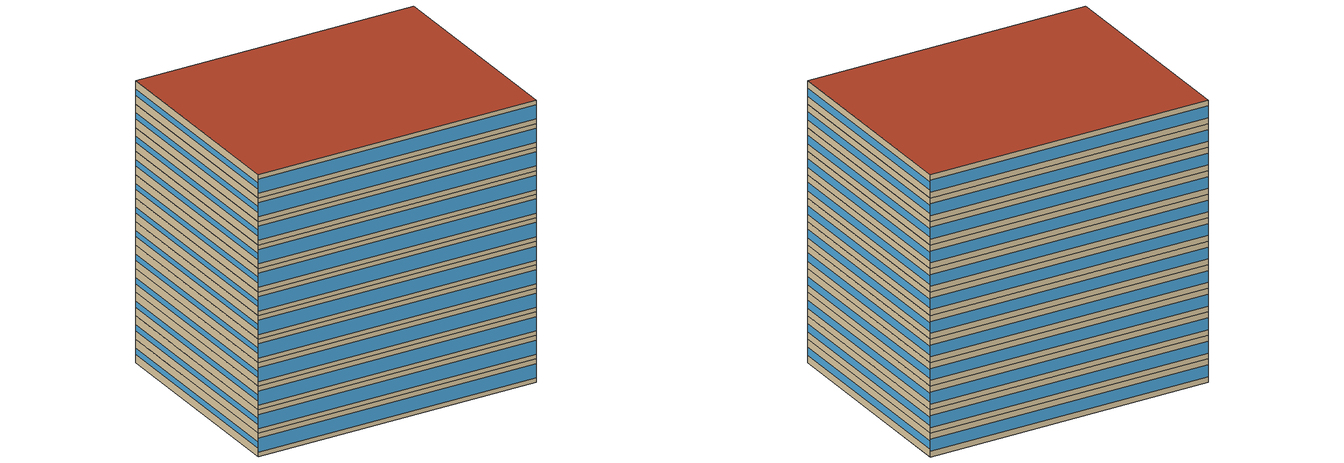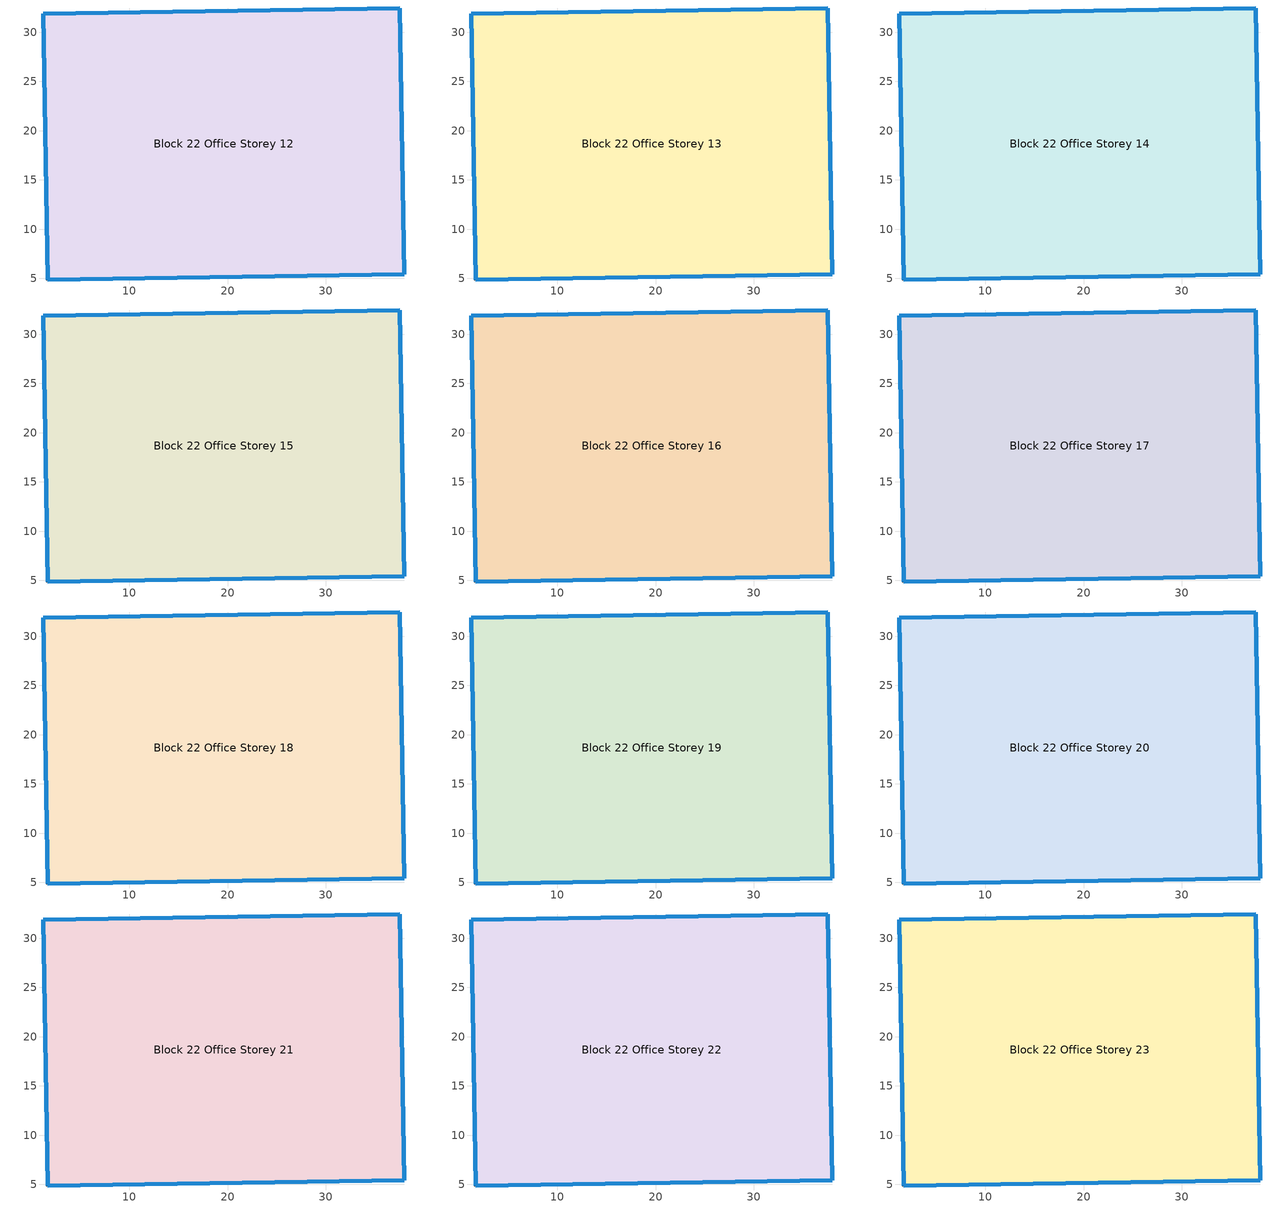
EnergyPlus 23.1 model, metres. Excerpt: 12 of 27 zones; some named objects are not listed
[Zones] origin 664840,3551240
Block 22 Office Storey 12
 floor outside (Project Floor): 37.51,32.47 37.95,5.42 1.71,4.83 1.27,31.88 z35.56
 wall outside (Project Wall): 1.71,4.83 37.95,5.42 37.51,32.47 1.27,31.88 1.71,4.83 z35.56:38.52
 window (Office_south_window_construction): 1.73,4.83 37.93,5.42 z36.15:37.93
 window (Office_east_window_construction): 37.95,5.43 37.51,32.45 z36.52:37.56
 window (Office_north_window_construction): 37.5,32.47 1.29,31.88 z36.3:37.78
 window (Office_west_window_construction): 1.27,31.87 1.71,4.84 z36.67:37.41
 roof outside (Project Ceiling): 37.95,5.42 37.51,32.47 1.27,31.88 1.71,4.83 z38.52
Block 22 Office Storey 13
 floor outside (Project Floor): 37.51,32.47 37.95,5.42 1.71,4.83 1.27,31.88 z38.52
 wall outside (Project Wall): 1.71,4.83 37.95,5.42 37.51,32.47 1.27,31.88 1.71,4.83 z38.52:41.48
 window (Office_south_window_construction): 1.73,4.83 37.93,5.42 z39.11:40.89
 window (Office_east_window_construction): 37.95,5.43 37.51,32.45 z39.48:40.52
 window (Office_north_window_construction): 37.5,32.47 1.29,31.88 z39.26:40.74
 window (Office_west_window_construction): 1.27,31.87 1.71,4.84 z39.63:40.37
 roof outside (Project Ceiling): 37.95,5.42 37.51,32.47 1.27,31.88 1.71,4.83 z41.48
Block 22 Office Storey 14
 floor outside (Project Floor): 37.51,32.47 37.95,5.42 1.71,4.83 1.27,31.88 z41.48
 wall outside (Project Wall): 1.71,4.83 37.95,5.42 37.51,32.47 1.27,31.88 1.71,4.83 z41.48:44.44
 window (Office_south_window_construction): 1.73,4.83 37.93,5.42 z42.07:43.85
 window (Office_east_window_construction): 37.95,5.43 37.51,32.45 z42.44:43.48
 window (Office_north_window_construction): 37.5,32.47 1.29,31.88 z42.22:43.7
 window (Office_west_window_construction): 1.27,31.87 1.71,4.84 z42.59:43.33
 roof outside (Project Ceiling): 37.95,5.42 37.51,32.47 1.27,31.88 1.71,4.83 z44.44
Block 22 Office Storey 15
 floor outside (Project Floor): 37.51,32.47 37.95,5.42 1.71,4.83 1.27,31.88 z44.44
 wall outside (Project Wall): 1.71,4.83 37.95,5.42 37.51,32.47 1.27,31.88 1.71,4.83 z44.44:47.41
 window (Office_south_window_construction): 1.73,4.83 37.93,5.42 z45.04:46.81
 window (Office_east_window_construction): 37.95,5.43 37.51,32.45 z45.41:46.44
 window (Office_north_window_construction): 37.5,32.47 1.29,31.88 z45.19:46.67
 window (Office_west_window_construction): 1.27,31.87 1.71,4.84 z45.56:46.3
 roof outside (Project Ceiling): 37.95,5.42 37.51,32.47 1.27,31.88 1.71,4.83 z47.41
Block 22 Office Storey 16
 floor outside (Project Floor): 37.51,32.47 37.95,5.42 1.71,4.83 1.27,31.88 z47.41
 wall outside (Project Wall): 1.71,4.83 37.95,5.42 37.51,32.47 1.27,31.88 1.71,4.83 z47.41:50.37
 window (Office_south_window_construction): 1.73,4.83 37.93,5.42 z48:49.78
 window (Office_east_window_construction): 37.95,5.43 37.51,32.45 z48.37:49.41
 window (Office_north_window_construction): 37.5,32.47 1.29,31.88 z48.15:49.63
 window (Office_west_window_construction): 1.27,31.87 1.71,4.84 z48.52:49.26
 roof outside (Project Ceiling): 37.95,5.42 37.51,32.47 1.27,31.88 1.71,4.83 z50.37
Block 22 Office Storey 17
 floor outside (Project Floor): 37.51,32.47 37.95,5.42 1.71,4.83 1.27,31.88 z50.37
 wall outside (Project Wall): 1.71,4.83 37.95,5.42 37.51,32.47 1.27,31.88 1.71,4.83 z50.37:53.33
 window (Office_south_window_construction): 1.73,4.83 37.93,5.42 z50.96:52.74
 window (Office_east_window_construction): 37.95,5.43 37.51,32.45 z51.33:52.37
 window (Office_north_window_construction): 37.5,32.47 1.29,31.88 z51.11:52.59
 window (Office_west_window_construction): 1.27,31.87 1.71,4.84 z51.48:52.22
 roof outside (Project Ceiling): 37.95,5.42 37.51,32.47 1.27,31.88 1.71,4.83 z53.33
Block 22 Office Storey 18
 floor outside (Project Floor): 37.51,32.47 37.95,5.42 1.71,4.83 1.27,31.88 z53.33
 wall outside (Project Wall): 1.71,4.83 37.95,5.42 37.51,32.47 1.27,31.88 1.71,4.83 z53.33:56.3
 window (Office_south_window_construction): 1.73,4.83 37.93,5.42 z53.93:55.7
 window (Office_east_window_construction): 37.95,5.43 37.51,32.45 z54.3:55.33
 window (Office_north_window_construction): 37.5,32.47 1.29,31.88 z54.07:55.56
 window (Office_west_window_construction): 1.27,31.87 1.71,4.84 z54.44:55.19
 roof outside (Project Ceiling): 37.95,5.42 37.51,32.47 1.27,31.88 1.71,4.83 z56.3
Block 22 Office Storey 19
 floor outside (Project Floor): 37.51,32.47 37.95,5.42 1.71,4.83 1.27,31.88 z56.3
 wall outside (Project Wall): 1.71,4.83 37.95,5.42 37.51,32.47 1.27,31.88 1.71,4.83 z56.3:59.26
 window (Office_south_window_construction): 1.73,4.83 37.93,5.42 z56.89:58.67
 window (Office_east_window_construction): 37.95,5.43 37.51,32.45 z57.26:58.3
 window (Office_north_window_construction): 37.5,32.47 1.29,31.88 z57.04:58.52
 window (Office_west_window_construction): 1.27,31.87 1.71,4.84 z57.41:58.15
 roof outside (Project Ceiling): 37.95,5.42 37.51,32.47 1.27,31.88 1.71,4.83 z59.26
Block 22 Office Storey 20
 floor outside (Project Floor): 37.51,32.47 37.95,5.42 1.71,4.83 1.27,31.88 z59.26
 wall outside (Project Wall): 1.71,4.83 37.95,5.42 37.51,32.47 1.27,31.88 1.71,4.83 z59.26:62.22
 window (Office_south_window_construction): 1.73,4.83 37.93,5.42 z59.85:61.63
 window (Office_east_window_construction): 37.95,5.43 37.51,32.45 z60.22:61.26
 window (Office_north_window_construction): 37.5,32.47 1.29,31.88 z60:61.48
 window (Office_west_window_construction): 1.27,31.87 1.71,4.84 z60.37:61.11
 roof outside (Project Ceiling): 37.95,5.42 37.51,32.47 1.27,31.88 1.71,4.83 z62.22
Block 22 Office Storey 21
 floor outside (Project Floor): 37.51,32.47 37.95,5.42 1.71,4.83 1.27,31.88 z62.22
 wall outside (Project Wall): 1.71,4.83 37.95,5.42 37.51,32.47 1.27,31.88 1.71,4.83 z62.22:65.19
 window (Office_south_window_construction): 1.73,4.83 37.93,5.42 z62.81:64.59
 window (Office_east_window_construction): 37.95,5.43 37.51,32.45 z63.19:64.22
 window (Office_north_window_construction): 37.5,32.47 1.29,31.88 z62.96:64.44
 window (Office_west_window_construction): 1.27,31.87 1.71,4.84 z63.33:64.07
 roof outside (Project Ceiling): 37.95,5.42 37.51,32.47 1.27,31.88 1.71,4.83 z65.19
Block 22 Office Storey 22
 floor outside (Project Floor): 37.51,32.47 37.95,5.42 1.71,4.83 1.27,31.88 z65.19
 wall outside (Project Wall): 1.71,4.83 37.95,5.42 37.51,32.47 1.27,31.88 1.71,4.83 z65.19:68.15
 window (Office_south_window_construction): 1.73,4.83 37.93,5.42 z65.78:67.56
 window (Office_east_window_construction): 37.95,5.43 37.51,32.45 z66.15:67.19
 window (Office_north_window_construction): 37.5,32.47 1.29,31.88 z65.93:67.41
 window (Office_west_window_construction): 1.27,31.87 1.71,4.84 z66.3:67.04
 roof outside (Project Ceiling): 37.95,5.42 37.51,32.47 1.27,31.88 1.71,4.83 z68.15
Block 22 Office Storey 23
 floor outside (Project Floor): 37.51,32.47 37.95,5.42 1.71,4.83 1.27,31.88 z68.15
 wall outside (Project Wall): 1.71,4.83 37.95,5.42 37.51,32.47 1.27,31.88 1.71,4.83 z68.15:71.11
 window (Office_south_window_construction): 1.73,4.83 37.93,5.42 z68.74:70.52
 window (Office_east_window_construction): 37.95,5.43 37.51,32.45 z69.11:70.15
 window (Office_north_window_construction): 37.5,32.47 1.29,31.88 z68.89:70.37
 window (Office_west_window_construction): 1.27,31.87 1.71,4.84 z69.26:70
 roof outside (Project Ceiling): 37.95,5.42 37.51,32.47 1.27,31.88 1.71,4.83 z71.11
[Building]
Building_1: North Axis=0; Terrain=City; Loads Convergence Tolerance Value=0.04; Temperature Convergence Tolerance Value=0.4; Solar Distribution=FullExterior; Maximum Number of Warmup Days=25; Minimum Number of Warmup Days=6
[Site:Location]
CHN Design_Conditions: Latitude=30; Longitude=114; Time Zone=8; Elevation=12
[SIZINGPERIOD:DESIGNDAY] Day of Month=21; DryBulb Temperature Range Modifier Type=DefaultMultipliers; Humidity Condition Type=Wetbulb; Barometric Pressure=101181; Rain Indicator=No; Snow Indicator=No; Daylight Saving Time Indicator=No; Sky Clearness=0; Begin Environment Reset Mode=FullResetAtBeginEnvironment
Name | Month | Day Type | Maximum DryBulb Temperature | Daily DryBulb Temperature Range | Wetbulb or DewPoint at Maximum DryBulb | Wind Speed | Wind Direction | Solar Model Indicator | ASHRAE Clear Sky Optical Depth for Beam Irradiance taub | ASHRAE Clear Sky Optical Depth for Diffuse Irradiance taud
Ann Htg 99.6% Condns DB | 1 | WinterDesignDay | -10 | 0 | -4.8 | 1 | 340 | ASHRAEClearSky | 0 | 0
Ann Clg .4% Condns DB=>MWB | 7 | SummerDesignDay | 40 | 6.6 | 27.1 | 3.5 | 220 | ASHRAETau | 0.781 | 1.413
[MATERIAL]
DefaultMaterial: Roughness=Rough; Thickness=0.1; Conductivity=0.1; Density=1000; Specific Heat=1000; Thermal Absorptance=0.9; Solar Absorptance=0.7; Visible Absorptance=0.7
[WINDOWMATERIAL:SIMPLEGLAZINGSYSTEM] UFactor=1.6; Visible Transmittance=0.6
Name | Solar Heat Gain Coefficient
Office_east_window; Office_south_window; Office_west_window | 0.3
Office_north_window | 0.35
[CONSTRUCTION]
Project Wall; Project Floor; Project Ceiling: DefaultMaterial
Office_east_window_construction: Office_east_window
Office_south_window_construction: Office_south_window
Office_west_window_construction: Office_west_window
Office_north_window_construction: Office_north_window
[SPACE] Ceiling Height=autocalculate; Volume=autocalculate; Floor Area=autocalculate; Space Type=Office
Name | Zone
Block 22 Office Storey 12_space | Block 22 Office Storey 12
Block 22 Office Storey 13_space | Block 22 Office Storey 13
Block 22 Office Storey 14_space | Block 22 Office Storey 14
Block 22 Office Storey 15_space | Block 22 Office Storey 15
Block 22 Office Storey 16_space | Block 22 Office Storey 16
Block 22 Office Storey 17_space | Block 22 Office Storey 17
Block 22 Office Storey 18_space | Block 22 Office Storey 18
Block 22 Office Storey 19_space | Block 22 Office Storey 19
Block 22 Office Storey 20_space | Block 22 Office Storey 20
Block 22 Office Storey 21_space | Block 22 Office Storey 21
Block 22 Office Storey 22_space | Block 22 Office Storey 22
Block 22 Office Storey 23_space | Block 22 Office Storey 23
[SPACELIST]
Office: Block 22 Office Storey 0_space, Block 22 Office Storey 1_space, Block 22 Office Storey 2_space, Block 22 Office Storey 3_space, Block 22 Office Storey 4_space, Block 22 Office Storey 5_space, Block 22 Office Storey 6_space, Block 22 Office Storey 7_space, Block 22 Office Storey 8_space, Block 22 Office Storey 9_space, Block 22 Office Storey 10_space, Block 22 Office Storey 11_space, Block 22 Office Storey 12_space, Block 22 Office Storey 13_space, Block 22 Office Storey 14_space, Block 22 Office Storey 15_space, Block 22 Office Storey 16_space, Block 22 Office Storey 17_space, Block 22 Office Storey 18_space, Block 22 Office Storey 19_space, Block 22 Office Storey 20_space, Block 22 Office Storey 21_space, Block 22 Office Storey 22_space, Block 22 Office Storey 23_space, Block 22 Office Storey 24_space, Block 22 Office Storey 25_space, Block 22 Office Storey 26_space
[ZONE] Type=1; Multiplier=1; Ceiling Height=autocalculate; Volume=autocalculate; Floor Area=autocalculate; Part of Total Floor Area=Yes
Block 22 Office Storey 12; Block 22 Office Storey 13; Block 22 Office Storey 14; Block 22 Office Storey 15; Block 22 Office Storey 16; Block 22 Office Storey 17; Block 22 Office Storey 18; Block 22 Office Storey 19; Block 22 Office Storey 20; Block 22 Office Storey 21; Block 22 Office Storey 22; Block 22 Office Storey 23
[PEOPLE]
People_for_office: Zone or ZoneList or Space or SpaceList=Office; Number of People Schedule=SeasonalSchedule_Schedule_office_people; Number of People Calculation Method=People/Area; People per Floor Area=0.1; Fraction Radiant=0.3; Sensible Heat Fraction=autocalculate; Activity Level Schedule=SeasonalSchedule_Schedule_office_activity; Carbon Dioxide Generation Rate=3.82e-08; Enable ASHRAE 55 Comfort Warnings=No; Mean Radiant Temperature Calculation Type=ZoneAveraged; Clothing Insulation Calculation Method=ClothingInsulationSchedule; Cold Stress Temperature Threshold=15.56; Heat Stress Temperature Threshold=30
[LIGHTS]
Light_for_office: Zone or ZoneList or Space or SpaceList=Office; Schedule=SeasonalSchedule_office_lighting; Design Level Calculation Method=Watts/Area; Watts per Zone Floor Area=8; Return Air Fraction=0; Fraction Radiant=0.32; Fraction Visible=0.25; Fraction Replaceable=1; EndUse Subcategory=General; Return Air Fraction Calculated from Plenum Temperature=No; Return Air Fraction Function of Plenum Temperature Coefficient 1=0; Return Air Fraction Function of Plenum Temperature Coefficient 2=0
[ELECTRICEQUIPMENT]
Equipment_for_office: Zone or ZoneList or Space or SpaceList=Office; Schedule=SeasonalSchedule_Schedule_office_equipment; Design Level Calculation Method=Watts/Area; Watts per Zone Floor Area=15; Fraction Latent=0; Fraction Radiant=0; Fraction Lost=0; EndUse Subcategory=Electric Equipment
[DAYLIGHTING:CONTROLS] Illuminance Setpoint at Reference Point 1=300
Name | Zone or Space | Glare Calculation Daylighting Reference Point | Daylighting Reference Point 1
Dlight_Block 22 Office Storey 12 | Block 22 Office Storey 12 | Rpoint_Block 22 Office Storey 12 | Rpoint_Block 22 Office Storey 12
Dlight_Block 22 Office Storey 13 | Block 22 Office Storey 13 | Rpoint_Block 22 Office Storey 13 | Rpoint_Block 22 Office Storey 13
Dlight_Block 22 Office Storey 14 | Block 22 Office Storey 14 | Rpoint_Block 22 Office Storey 14 | Rpoint_Block 22 Office Storey 14
Dlight_Block 22 Office Storey 15 | Block 22 Office Storey 15 | Rpoint_Block 22 Office Storey 15 | Rpoint_Block 22 Office Storey 15
Dlight_Block 22 Office Storey 16 | Block 22 Office Storey 16 | Rpoint_Block 22 Office Storey 16 | Rpoint_Block 22 Office Storey 16
Dlight_Block 22 Office Storey 17 | Block 22 Office Storey 17 | Rpoint_Block 22 Office Storey 17 | Rpoint_Block 22 Office Storey 17
Dlight_Block 22 Office Storey 18 | Block 22 Office Storey 18 | Rpoint_Block 22 Office Storey 18 | Rpoint_Block 22 Office Storey 18
Dlight_Block 22 Office Storey 19 | Block 22 Office Storey 19 | Rpoint_Block 22 Office Storey 19 | Rpoint_Block 22 Office Storey 19
Dlight_Block 22 Office Storey 20 | Block 22 Office Storey 20 | Rpoint_Block 22 Office Storey 20 | Rpoint_Block 22 Office Storey 20
Dlight_Block 22 Office Storey 21 | Block 22 Office Storey 21 | Rpoint_Block 22 Office Storey 21 | Rpoint_Block 22 Office Storey 21
Dlight_Block 22 Office Storey 22 | Block 22 Office Storey 22 | Rpoint_Block 22 Office Storey 22 | Rpoint_Block 22 Office Storey 22
Dlight_Block 22 Office Storey 23 | Block 22 Office Storey 23 | Rpoint_Block 22 Office Storey 23 | Rpoint_Block 22 Office Storey 23
[HVACTEMPLATE:ZONE:IDEALLOADSAIRSYSTEM] Template Thermostat=Thermostat_for_office; Maximum Heating Supply Air Temperature=50; Minimum Cooling Supply Air Temperature=13; Maximum Heating Supply Air Humidity Ratio=0.0156; Minimum Cooling Supply Air Humidity Ratio=0.0077; Heating Limit=NoLimit; Cooling Limit=NoLimit; Dehumidification Control Type=ConstantSensibleHeatRatio; Cooling Sensible Heat Ratio=0.7; Dehumidification Setpoint=60; Humidification Control Type=None; Humidification Setpoint=30; Outdoor Air Method=DetailedSpecification; Outdoor Air Flow Rate per Person=0.00944; Outdoor Air Flow Rate per Zone Floor Area=0; Outdoor Air Flow Rate per Zone=0; Design Specification Outdoor Air Object=Ventilation_for_office; Demand Controlled Ventilation Type=None; Outdoor Air Economizer Type=NoEconomizer; Heat Recovery Type=None; Sensible Heat Recovery Effectiveness=0.7; Latent Heat Recovery Effectiveness=0.65
Block 22 Office Storey 12; Block 22 Office Storey 13; Block 22 Office Storey 14; Block 22 Office Storey 15; Block 22 Office Storey 16; Block 22 Office Storey 17; Block 22 Office Storey 18; Block 22 Office Storey 19; Block 22 Office Storey 20; Block 22 Office Storey 21; Block 22 Office Storey 22; Block 22 Office Storey 23
[DESIGNSPECIFICATION:OUTDOORAIR]
Ventilation_for_office: Outdoor Air Method=Flow/Person; Outdoor Air Flow per Person=0.00833333; Outdoor Air Flow per Zone Floor Area=0; Outdoor Air Flow per Zone=0; Outdoor Air Flow Air Changes per Hour=0
[SCHEDULE:DAY:HOURLY]
Schedule_office_lighting_weekday_hourly: 0.1, 0.1, 0.1, 0.1, 0.1, 0.1, 0.1, 0.2, 0.5, 0.95, 0.95, 0.95, 0.8, 0.8, 0.95, 0.95, 0.95, 0.95, 0.95, 0.95, 0.95, 0.8, 0.5, 0.1
Schedule_office_lighting_holiday_hourly; Schedule_office_equipment_holiday_hourly: 0.1, 0.1, 0.1, 0.1, 0.1, 0.1, 0.1, 0.1, 0.1, 0.1, 0.1, 0.1, 0.1, 0.3, 0.3, 0.3, 0.3, 0.3, 0.3, 0.3, 0.3, 0.3, 0.1, 0.1
Schedule_office_equipment_weekday_hourly: 0.1, 0.1, 0.1, 0.1, 0.1, 0.1, 0.1, 0.2, 0.5, 0.95, 0.95, 0.95, 0.5, 0.5, 0.95, 0.95, 0.95, 0.95, 0.95, 0.95, 0.4, 0.4, 0.3, 0.1
Schedule_office_people_weekday_hourly: 0.1, 0.1, 0.1, 0.1, 0.1, 0.1, 0.1, 0.5, 0.95, 0.95, 0.95, 0.8, 0.8, 0.95, 0.95, 0.95, 0.95, 0.95, 0.8, 0.5, 0.5, 0.3, 0.1, 0.1
Schedule_office_people_holiday_hourly: 0.1, 0.1, 0.1, 0.1, 0.1, 0.1, 0.1, 0.1, 0.1, 0.1, 0.1, 0.1, 0.1, 0.3, 0.3, 0.3, 0.3, 0.3, 0.3, 0.1, 0.1, 0.1, 0.1, 0.1
Schedule_office_activity_weekday_hourly; Schedule_office_activity_holiday_hourly: 144, 144, 144, 144, 144, 144, 144, 144, 144, 144, 144, 144, 144, 144, 144, 144, 144, 144, 144, 144, 144, 144, 144, 144
[SCHEDULE:WEEK:DAILY]
Schedule_office_lighting_weekly: Schedule_office_lighting_holiday_hourly, Schedule_office_lighting_weekday_hourly, Schedule_office_lighting_weekday_hourly, Schedule_office_lighting_weekday_hourly, Schedule_office_lighting_weekday_hourly, Schedule_office_lighting_weekday_hourly, Schedule_office_lighting_holiday_hourly, Schedule_office_lighting_holiday_hourly, Schedule_office_lighting_weekday_hourly, Schedule_office_lighting_weekday_hourly, Schedule_office_lighting_holiday_hourly, Schedule_office_lighting_holiday_hourly
Schedule_office_equipment_weekly: Schedule_office_equipment_holiday_hourly, Schedule_office_equipment_weekday_hourly, Schedule_office_equipment_weekday_hourly, Schedule_office_equipment_weekday_hourly, Schedule_office_equipment_weekday_hourly, Schedule_office_equipment_weekday_hourly, Schedule_office_equipment_holiday_hourly, Schedule_office_equipment_holiday_hourly, Schedule_office_equipment_weekday_hourly, Schedule_office_equipment_weekday_hourly, Schedule_office_equipment_holiday_hourly, Schedule_office_equipment_holiday_hourly
Schedule_office_people_weekly: Schedule_office_people_holiday_hourly, Schedule_office_people_weekday_hourly, Schedule_office_people_weekday_hourly, Schedule_office_people_weekday_hourly, Schedule_office_people_weekday_hourly, Schedule_office_people_weekday_hourly, Schedule_office_people_holiday_hourly, Schedule_office_people_holiday_hourly, Schedule_office_people_weekday_hourly, Schedule_office_people_weekday_hourly, Schedule_office_people_holiday_hourly, Schedule_office_people_holiday_hourly
Schedule_office_activity_weekly: Schedule_office_activity_holiday_hourly, Schedule_office_activity_weekday_hourly, Schedule_office_activity_weekday_hourly, Schedule_office_activity_weekday_hourly, Schedule_office_activity_weekday_hourly, Schedule_office_activity_weekday_hourly, Schedule_office_activity_holiday_hourly, Schedule_office_activity_holiday_hourly, Schedule_office_activity_weekday_hourly, Schedule_office_activity_weekday_hourly, Schedule_office_activity_holiday_hourly, Schedule_office_activity_holiday_hourly
[SCHEDULE:YEAR]
SeasonalSchedule_office_lighting: Schedule_office_lighting_weekly, 1, 1, 12, 31
SeasonalSchedule_Schedule_office_equipment: Schedule_office_equipment_weekly, 1, 1, 12, 31
SeasonalSchedule_Schedule_office_people: Schedule_office_people_weekly, 1, 1, 12, 31
SeasonalSchedule_Schedule_office_activity: Schedule_office_activity_weekly, 1, 1, 12, 31
